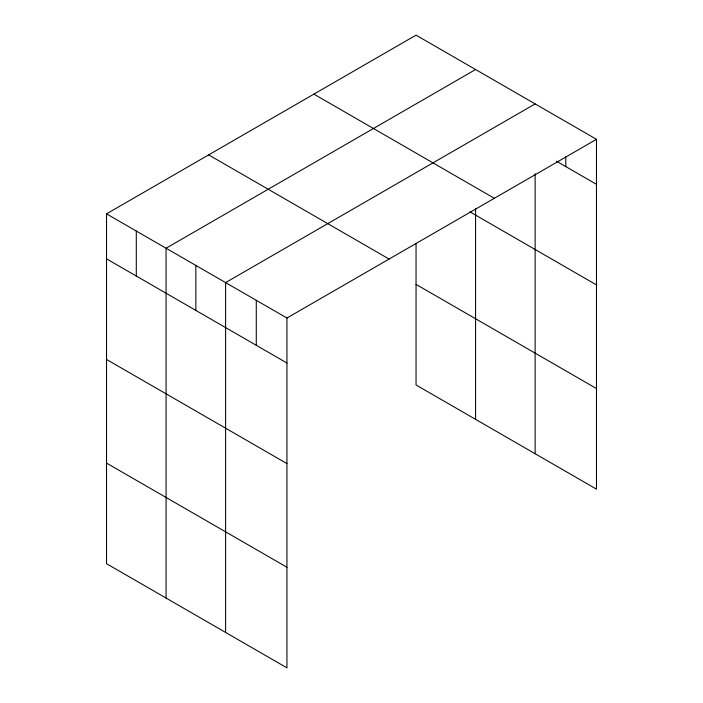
<?xml version="1.0" encoding="UTF-8"?>
<svg xmlns="http://www.w3.org/2000/svg" width="703" height="703" viewBox="0 0 703 703"><rect width="100%" height="100%" fill="white"/><g stroke="black" fill="none" stroke-linecap="round" stroke-linejoin="round"><path stroke-width="1.05" d="M106.522 213.853L286.947 318.02L286.947 667.85L106.522 563.683L106.522 213.853L416.053 35.15L596.478 139.317L596.478 489.147L416.053 384.98L416.053 243.361M475.588 69.527L166.066 248.229L166.066 598.06M535.132 103.903L225.601 282.606L225.601 632.436M286.947 318.02L596.478 139.317M556.504 161.233L596.478 184.309M313.907 94.123L494.332 198.29M470.008 211.893L596.478 284.908M208.668 154.88L389.093 259.047M416.053 284.381L596.478 388.548M106.522 258.845L286.947 363.012M106.522 359.444L286.947 463.602M106.522 463.084L286.947 567.251M565.801 156.725L565.801 166.602M535.132 173.773L535.132 453.734M475.588 208.624L475.588 419.357M256.279 300.313L256.279 345.296M195.838 265.418L195.838 310.401M136.294 231.041L136.294 276.033"/></g></svg>
